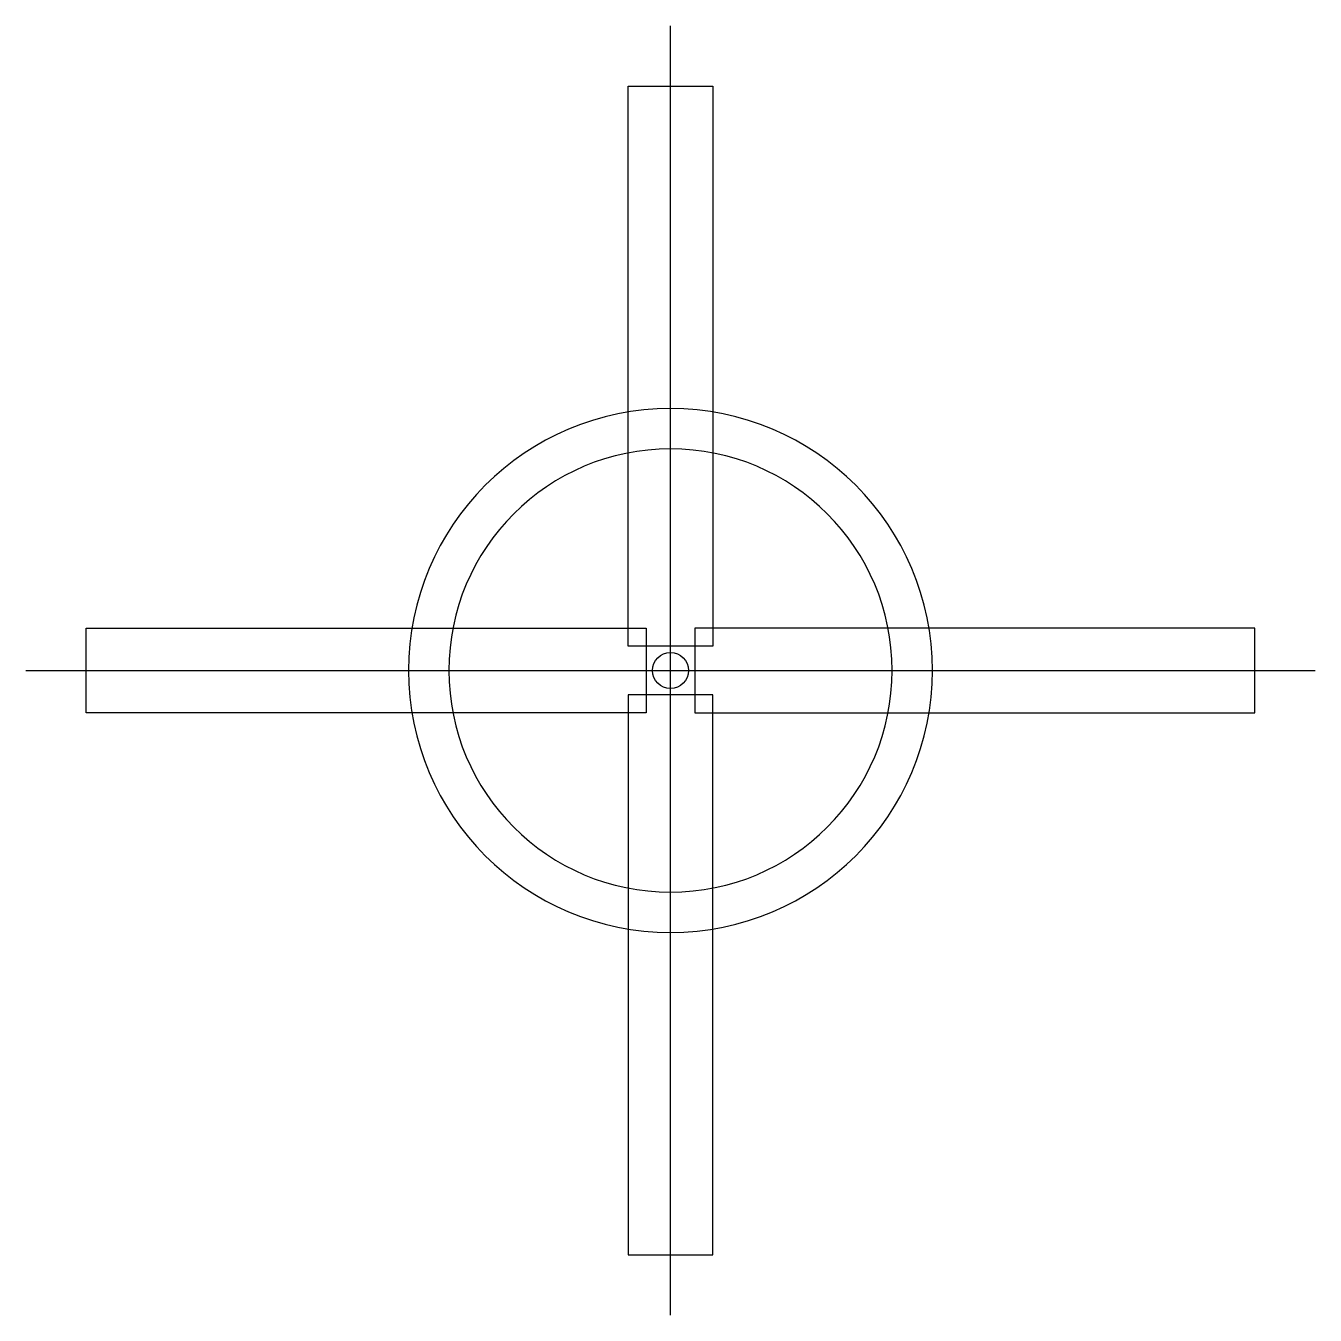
# Model space of a CAD drawing. Extents: x -32000 to 32000, y -32000 to 32000.
import ezdxf

# ---------------------------------------------------------------- set-up
doc = ezdxf.new("R2010")
doc.units = 0

msp = doc.modelspace()

# ---------------------------------------------------------------- linework, layer by layer
at = {"layer": 'AXIS'}
for p, q in [((0, -32000), (0, 32000)), ((-32000, 0), (32000, 0))]:
    msp.add_line(p, q, dxfattribs=at)
at = {"layer": 'RING_INNER'}
msp.add_circle((0, 0), 11000, dxfattribs=at)
at = {"layer": 'RING_OUTER'}
msp.add_circle((0, 0), 13000, dxfattribs=at)
at = {"layer": 'SOLAR'}
for p, q in [((-2100, 1200), (-2100, 29000)), ((-2100, 29000), (2100, 29000)), ((2100, 29000), (2100, 1200)), ((-29000, -2100), (-29000, 2100)), ((-29000, 2100), (-1200, 2100)), ((-1200, 2100), (-1200, -2100)), ((29000, 2100), (1200, 2100)), ((1200, 2100), (1200, -2100)), ((29000, -2100), (29000, 2100)), ((2100, 1200), (-2100, 1200)), ((-2100, -1200), (-2100, -29000)), ((2100, -1200), (-2100, -1200)), ((2100, -29000), (2100, -1200)), ((-1200, -2100), (-29000, -2100)), ((1200, -2100), (29000, -2100)), ((-2100, -29000), (2100, -29000))]:
    msp.add_line(p, q, dxfattribs=at)
at = {"layer": 'SPINE'}
msp.add_circle((0, 0), 900, dxfattribs=at)

doc.saveas('drawing.dxf')
